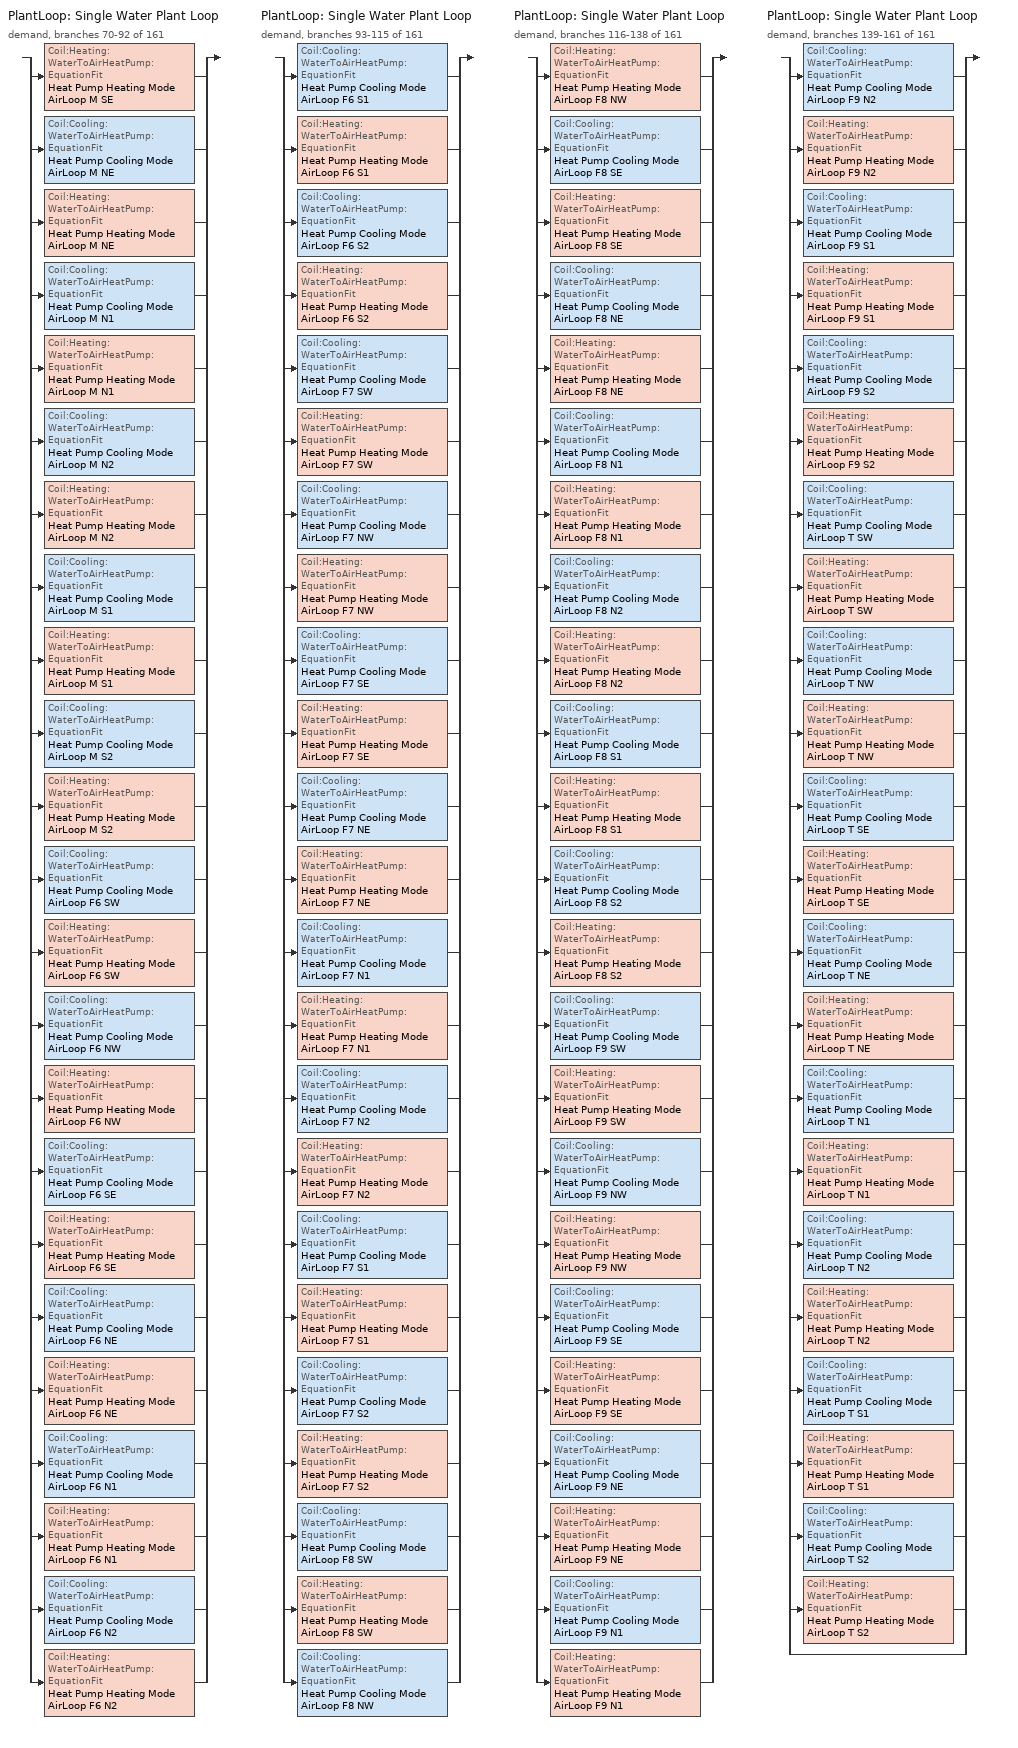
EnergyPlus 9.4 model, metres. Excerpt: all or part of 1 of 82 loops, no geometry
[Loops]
PlantLoop 'Single Water Plant Loop'
 demand, branches 70-92 of 161: split
  | Coil:Heating:WaterToAirHeatPump:EquationFit 'Heat Pump Heating Mode AirLoop M SE'
  | Coil:Cooling:WaterToAirHeatPump:EquationFit 'Heat Pump Cooling Mode AirLoop M NE'
  | Coil:Heating:WaterToAirHeatPump:EquationFit 'Heat Pump Heating Mode AirLoop M NE'
  | Coil:Cooling:WaterToAirHeatPump:EquationFit 'Heat Pump Cooling Mode AirLoop M N1'
  | Coil:Heating:WaterToAirHeatPump:EquationFit 'Heat Pump Heating Mode AirLoop M N1'
  | Coil:Cooling:WaterToAirHeatPump:EquationFit 'Heat Pump Cooling Mode AirLoop M N2'
  | Coil:Heating:WaterToAirHeatPump:EquationFit 'Heat Pump Heating Mode AirLoop M N2'
  | Coil:Cooling:WaterToAirHeatPump:EquationFit 'Heat Pump Cooling Mode AirLoop M S1'
  | Coil:Heating:WaterToAirHeatPump:EquationFit 'Heat Pump Heating Mode AirLoop M S1'
  | Coil:Cooling:WaterToAirHeatPump:EquationFit 'Heat Pump Cooling Mode AirLoop M S2'
  | Coil:Heating:WaterToAirHeatPump:EquationFit 'Heat Pump Heating Mode AirLoop M S2'
  | Coil:Cooling:WaterToAirHeatPump:EquationFit 'Heat Pump Cooling Mode AirLoop F6 SW'
  | Coil:Heating:WaterToAirHeatPump:EquationFit 'Heat Pump Heating Mode AirLoop F6 SW'
  | Coil:Cooling:WaterToAirHeatPump:EquationFit 'Heat Pump Cooling Mode AirLoop F6 NW'
  | Coil:Heating:WaterToAirHeatPump:EquationFit 'Heat Pump Heating Mode AirLoop F6 NW'
  | Coil:Cooling:WaterToAirHeatPump:EquationFit 'Heat Pump Cooling Mode AirLoop F6 SE'
  | Coil:Heating:WaterToAirHeatPump:EquationFit 'Heat Pump Heating Mode AirLoop F6 SE'
  | Coil:Cooling:WaterToAirHeatPump:EquationFit 'Heat Pump Cooling Mode AirLoop F6 NE'
  | Coil:Heating:WaterToAirHeatPump:EquationFit 'Heat Pump Heating Mode AirLoop F6 NE'
  | Coil:Cooling:WaterToAirHeatPump:EquationFit 'Heat Pump Cooling Mode AirLoop F6 N1'
  | Coil:Heating:WaterToAirHeatPump:EquationFit 'Heat Pump Heating Mode AirLoop F6 N1'
  | Coil:Cooling:WaterToAirHeatPump:EquationFit 'Heat Pump Cooling Mode AirLoop F6 N2'
  | Coil:Heating:WaterToAirHeatPump:EquationFit 'Heat Pump Heating Mode AirLoop F6 N2'
PlantLoop 'Single Water Plant Loop'
 demand, branches 93-115 of 161: split
  | Coil:Cooling:WaterToAirHeatPump:EquationFit 'Heat Pump Cooling Mode AirLoop F6 S1'
  | Coil:Heating:WaterToAirHeatPump:EquationFit 'Heat Pump Heating Mode AirLoop F6 S1'
  | Coil:Cooling:WaterToAirHeatPump:EquationFit 'Heat Pump Cooling Mode AirLoop F6 S2'
  | Coil:Heating:WaterToAirHeatPump:EquationFit 'Heat Pump Heating Mode AirLoop F6 S2'
  | Coil:Cooling:WaterToAirHeatPump:EquationFit 'Heat Pump Cooling Mode AirLoop F7 SW'
  | Coil:Heating:WaterToAirHeatPump:EquationFit 'Heat Pump Heating Mode AirLoop F7 SW'
  | Coil:Cooling:WaterToAirHeatPump:EquationFit 'Heat Pump Cooling Mode AirLoop F7 NW'
  | Coil:Heating:WaterToAirHeatPump:EquationFit 'Heat Pump Heating Mode AirLoop F7 NW'
  | Coil:Cooling:WaterToAirHeatPump:EquationFit 'Heat Pump Cooling Mode AirLoop F7 SE'
  | Coil:Heating:WaterToAirHeatPump:EquationFit 'Heat Pump Heating Mode AirLoop F7 SE'
  | Coil:Cooling:WaterToAirHeatPump:EquationFit 'Heat Pump Cooling Mode AirLoop F7 NE'
  | Coil:Heating:WaterToAirHeatPump:EquationFit 'Heat Pump Heating Mode AirLoop F7 NE'
  | Coil:Cooling:WaterToAirHeatPump:EquationFit 'Heat Pump Cooling Mode AirLoop F7 N1'
  | Coil:Heating:WaterToAirHeatPump:EquationFit 'Heat Pump Heating Mode AirLoop F7 N1'
  | Coil:Cooling:WaterToAirHeatPump:EquationFit 'Heat Pump Cooling Mode AirLoop F7 N2'
  | Coil:Heating:WaterToAirHeatPump:EquationFit 'Heat Pump Heating Mode AirLoop F7 N2'
  | Coil:Cooling:WaterToAirHeatPump:EquationFit 'Heat Pump Cooling Mode AirLoop F7 S1'
  | Coil:Heating:WaterToAirHeatPump:EquationFit 'Heat Pump Heating Mode AirLoop F7 S1'
  | Coil:Cooling:WaterToAirHeatPump:EquationFit 'Heat Pump Cooling Mode AirLoop F7 S2'
  | Coil:Heating:WaterToAirHeatPump:EquationFit 'Heat Pump Heating Mode AirLoop F7 S2'
  | Coil:Cooling:WaterToAirHeatPump:EquationFit 'Heat Pump Cooling Mode AirLoop F8 SW'
  | Coil:Heating:WaterToAirHeatPump:EquationFit 'Heat Pump Heating Mode AirLoop F8 SW'
  | Coil:Cooling:WaterToAirHeatPump:EquationFit 'Heat Pump Cooling Mode AirLoop F8 NW'
PlantLoop 'Single Water Plant Loop'
 demand, branches 116-138 of 161: split
  | Coil:Heating:WaterToAirHeatPump:EquationFit 'Heat Pump Heating Mode AirLoop F8 NW'
  | Coil:Cooling:WaterToAirHeatPump:EquationFit 'Heat Pump Cooling Mode AirLoop F8 SE'
  | Coil:Heating:WaterToAirHeatPump:EquationFit 'Heat Pump Heating Mode AirLoop F8 SE'
  | Coil:Cooling:WaterToAirHeatPump:EquationFit 'Heat Pump Cooling Mode AirLoop F8 NE'
  | Coil:Heating:WaterToAirHeatPump:EquationFit 'Heat Pump Heating Mode AirLoop F8 NE'
  | Coil:Cooling:WaterToAirHeatPump:EquationFit 'Heat Pump Cooling Mode AirLoop F8 N1'
  | Coil:Heating:WaterToAirHeatPump:EquationFit 'Heat Pump Heating Mode AirLoop F8 N1'
  | Coil:Cooling:WaterToAirHeatPump:EquationFit 'Heat Pump Cooling Mode AirLoop F8 N2'
  | Coil:Heating:WaterToAirHeatPump:EquationFit 'Heat Pump Heating Mode AirLoop F8 N2'
  | Coil:Cooling:WaterToAirHeatPump:EquationFit 'Heat Pump Cooling Mode AirLoop F8 S1'
  | Coil:Heating:WaterToAirHeatPump:EquationFit 'Heat Pump Heating Mode AirLoop F8 S1'
  | Coil:Cooling:WaterToAirHeatPump:EquationFit 'Heat Pump Cooling Mode AirLoop F8 S2'
  | Coil:Heating:WaterToAirHeatPump:EquationFit 'Heat Pump Heating Mode AirLoop F8 S2'
  | Coil:Cooling:WaterToAirHeatPump:EquationFit 'Heat Pump Cooling Mode AirLoop F9 SW'
  | Coil:Heating:WaterToAirHeatPump:EquationFit 'Heat Pump Heating Mode AirLoop F9 SW'
  | Coil:Cooling:WaterToAirHeatPump:EquationFit 'Heat Pump Cooling Mode AirLoop F9 NW'
  | Coil:Heating:WaterToAirHeatPump:EquationFit 'Heat Pump Heating Mode AirLoop F9 NW'
  | Coil:Cooling:WaterToAirHeatPump:EquationFit 'Heat Pump Cooling Mode AirLoop F9 SE'
  | Coil:Heating:WaterToAirHeatPump:EquationFit 'Heat Pump Heating Mode AirLoop F9 SE'
  | Coil:Cooling:WaterToAirHeatPump:EquationFit 'Heat Pump Cooling Mode AirLoop F9 NE'
  | Coil:Heating:WaterToAirHeatPump:EquationFit 'Heat Pump Heating Mode AirLoop F9 NE'
  | Coil:Cooling:WaterToAirHeatPump:EquationFit 'Heat Pump Cooling Mode AirLoop F9 N1'
  | Coil:Heating:WaterToAirHeatPump:EquationFit 'Heat Pump Heating Mode AirLoop F9 N1'
PlantLoop 'Single Water Plant Loop'
 demand, branches 139-161 of 161: split
  | Coil:Cooling:WaterToAirHeatPump:EquationFit 'Heat Pump Cooling Mode AirLoop F9 N2'
  | Coil:Heating:WaterToAirHeatPump:EquationFit 'Heat Pump Heating Mode AirLoop F9 N2'
  | Coil:Cooling:WaterToAirHeatPump:EquationFit 'Heat Pump Cooling Mode AirLoop F9 S1'
  | Coil:Heating:WaterToAirHeatPump:EquationFit 'Heat Pump Heating Mode AirLoop F9 S1'
  | Coil:Cooling:WaterToAirHeatPump:EquationFit 'Heat Pump Cooling Mode AirLoop F9 S2'
  | Coil:Heating:WaterToAirHeatPump:EquationFit 'Heat Pump Heating Mode AirLoop F9 S2'
  | Coil:Cooling:WaterToAirHeatPump:EquationFit 'Heat Pump Cooling Mode AirLoop T SW'
  | Coil:Heating:WaterToAirHeatPump:EquationFit 'Heat Pump Heating Mode AirLoop T SW'
  | Coil:Cooling:WaterToAirHeatPump:EquationFit 'Heat Pump Cooling Mode AirLoop T NW'
  | Coil:Heating:WaterToAirHeatPump:EquationFit 'Heat Pump Heating Mode AirLoop T NW'
  | Coil:Cooling:WaterToAirHeatPump:EquationFit 'Heat Pump Cooling Mode AirLoop T SE'
  | Coil:Heating:WaterToAirHeatPump:EquationFit 'Heat Pump Heating Mode AirLoop T SE'
  | Coil:Cooling:WaterToAirHeatPump:EquationFit 'Heat Pump Cooling Mode AirLoop T NE'
  | Coil:Heating:WaterToAirHeatPump:EquationFit 'Heat Pump Heating Mode AirLoop T NE'
  | Coil:Cooling:WaterToAirHeatPump:EquationFit 'Heat Pump Cooling Mode AirLoop T N1'
  | Coil:Heating:WaterToAirHeatPump:EquationFit 'Heat Pump Heating Mode AirLoop T N1'
  | Coil:Cooling:WaterToAirHeatPump:EquationFit 'Heat Pump Cooling Mode AirLoop T N2'
  | Coil:Heating:WaterToAirHeatPump:EquationFit 'Heat Pump Heating Mode AirLoop T N2'
  | Coil:Cooling:WaterToAirHeatPump:EquationFit 'Heat Pump Cooling Mode AirLoop T S1'
  | Coil:Heating:WaterToAirHeatPump:EquationFit 'Heat Pump Heating Mode AirLoop T S1'
  | Coil:Cooling:WaterToAirHeatPump:EquationFit 'Heat Pump Cooling Mode AirLoop T S2'
  | Coil:Heating:WaterToAirHeatPump:EquationFit 'Heat Pump Heating Mode AirLoop T S2'
  | bypass
[Coil:Cooling:WaterToAirHeatPump:EquationFit] Cooling power consumption coefficient 1=-5.67776; Cooling power consumption coefficient 2=0.438988; Cooling power consumption coefficient 3=5.84528; Cooling power consumption coefficient 4=0.141606; Cooling power consumption coefficient 5=-0.168728; Gross rated cooling cop=4.19837; Gross rated sensible cooling capacity=Autosize; Gross rated total cooling capacity=Autosize; Nominal time for condensate removal to begin=0; Rated air flow rate=Autosize; Rated water flow rate=Autosize; Ratio of initial moisture evaporation rate and steady state latent capacity=0; Sensible cooling capacity coefficient 1=6.00194; Sensible cooling capacity coefficient 2=22.6301; Sensible cooling capacity coefficient 3=-26.7961; Sensible cooling capacity coefficient 4=-1.72375; Sensible cooling capacity coefficient 5=0.490645; Sensible cooling capacity coefficient 6=0.0693119; Total cooling capacity coefficient 1=-4.30267; Total cooling capacity coefficient 2=7.18537; Total cooling capacity coefficient 3=-2.23947; Total cooling capacity coefficient 4=0.139996; Total cooling capacity coefficient 5=0.10266
Heat Pump Cooling Mode AirLoop F6 N1; Heat Pump Cooling Mode AirLoop F6 N2; Heat Pump Cooling Mode AirLoop F6 NE; Heat Pump Cooling Mode AirLoop F6 NW; Heat Pump Cooling Mode AirLoop F6 S1; Heat Pump Cooling Mode AirLoop F6 S2; Heat Pump Cooling Mode AirLoop F6 SE; Heat Pump Cooling Mode AirLoop F6 SW; Heat Pump Cooling Mode AirLoop F7 N1; Heat Pump Cooling Mode AirLoop F7 N2; Heat Pump Cooling Mode AirLoop F7 NE; Heat Pump Cooling Mode AirLoop F7 NW; Heat Pump Cooling Mode AirLoop F7 S1; Heat Pump Cooling Mode AirLoop F7 S2; Heat Pump Cooling Mode AirLoop F7 SE; Heat Pump Cooling Mode AirLoop F7 SW; Heat Pump Cooling Mode AirLoop F8 N1; Heat Pump Cooling Mode AirLoop F8 N2; Heat Pump Cooling Mode AirLoop F8 NE; Heat Pump Cooling Mode AirLoop F8 NW; Heat Pump Cooling Mode AirLoop F8 S1; Heat Pump Cooling Mode AirLoop F8 S2; Heat Pump Cooling Mode AirLoop F8 SE; Heat Pump Cooling Mode AirLoop F8 SW; Heat Pump Cooling Mode AirLoop F9 N1; Heat Pump Cooling Mode AirLoop F9 N2; Heat Pump Cooling Mode AirLoop F9 NE; Heat Pump Cooling Mode AirLoop F9 NW; Heat Pump Cooling Mode AirLoop F9 S1; Heat Pump Cooling Mode AirLoop F9 S2; Heat Pump Cooling Mode AirLoop F9 SE; Heat Pump Cooling Mode AirLoop F9 SW; Heat Pump Cooling Mode AirLoop M N1; Heat Pump Cooling Mode AirLoop M N2; Heat Pump Cooling Mode AirLoop M NE; Heat Pump Cooling Mode AirLoop M S1; Heat Pump Cooling Mode AirLoop M S2; Heat Pump Cooling Mode AirLoop T N1; Heat Pump Cooling Mode AirLoop T N2; Heat Pump Cooling Mode AirLoop T NE; Heat Pump Cooling Mode AirLoop T NW; Heat Pump Cooling Mode AirLoop T S1; Heat Pump Cooling Mode AirLoop T S2; Heat Pump Cooling Mode AirLoop T SE; Heat Pump Cooling Mode AirLoop T SW
[Coil:Heating:WaterToAirHeatPump:EquationFit] Gross rated heating capacity=Autosize; Gross rated heating cop=4.3; Heating capacity coefficient 1=0.237847; Heating capacity coefficient 2=-3.35824; Heating capacity coefficient 3=3.8064; Heating capacity coefficient 4=0.1792; Heating capacity coefficient 5=0.128607; Heating power consumption coefficient 1=-3.79176; Heating power consumption coefficient 2=3.38799; Heating power consumption coefficient 3=1.50226; Heating power consumption coefficient 4=-0.177654; Heating power consumption coefficient 5=-0.10308; Rated air flow rate=Autosize; Rated water flow rate=Autosize
Heat Pump HEATING Mode AirLoop F6 N1; Heat Pump HEATING Mode AirLoop F6 N2; Heat Pump HEATING Mode AirLoop F6 NE; Heat Pump HEATING Mode AirLoop F6 NW; Heat Pump HEATING Mode AirLoop F6 S1; Heat Pump HEATING Mode AirLoop F6 S2; Heat Pump HEATING Mode AirLoop F6 SE; Heat Pump HEATING Mode AirLoop F6 SW; Heat Pump HEATING Mode AirLoop F7 N1; Heat Pump HEATING Mode AirLoop F7 N2; Heat Pump HEATING Mode AirLoop F7 NE; Heat Pump HEATING Mode AirLoop F7 NW; Heat Pump HEATING Mode AirLoop F7 S1; Heat Pump HEATING Mode AirLoop F7 S2; Heat Pump HEATING Mode AirLoop F7 SE; Heat Pump HEATING Mode AirLoop F7 SW; Heat Pump HEATING Mode AirLoop F8 N1; Heat Pump HEATING Mode AirLoop F8 N2; Heat Pump HEATING Mode AirLoop F8 NE; Heat Pump HEATING Mode AirLoop F8 NW; Heat Pump HEATING Mode AirLoop F8 S1; Heat Pump HEATING Mode AirLoop F8 S2; Heat Pump HEATING Mode AirLoop F8 SE; Heat Pump HEATING Mode AirLoop F8 SW; Heat Pump HEATING Mode AirLoop F9 N1; Heat Pump HEATING Mode AirLoop F9 N2; Heat Pump HEATING Mode AirLoop F9 NE; Heat Pump HEATING Mode AirLoop F9 NW; Heat Pump HEATING Mode AirLoop F9 S1; Heat Pump HEATING Mode AirLoop F9 S2; Heat Pump HEATING Mode AirLoop F9 SE; Heat Pump HEATING Mode AirLoop F9 SW; Heat Pump HEATING Mode AirLoop M N1; Heat Pump HEATING Mode AirLoop M N2; Heat Pump HEATING Mode AirLoop M NE; Heat Pump HEATING Mode AirLoop M S1; Heat Pump HEATING Mode AirLoop M S2; Heat Pump HEATING Mode AirLoop M SE; Heat Pump HEATING Mode AirLoop T N1; Heat Pump HEATING Mode AirLoop T N2; Heat Pump HEATING Mode AirLoop T NE; Heat Pump HEATING Mode AirLoop T NW; Heat Pump HEATING Mode AirLoop T S1; Heat Pump HEATING Mode AirLoop T S2; Heat Pump HEATING Mode AirLoop T SE; Heat Pump HEATING Mode AirLoop T SW
